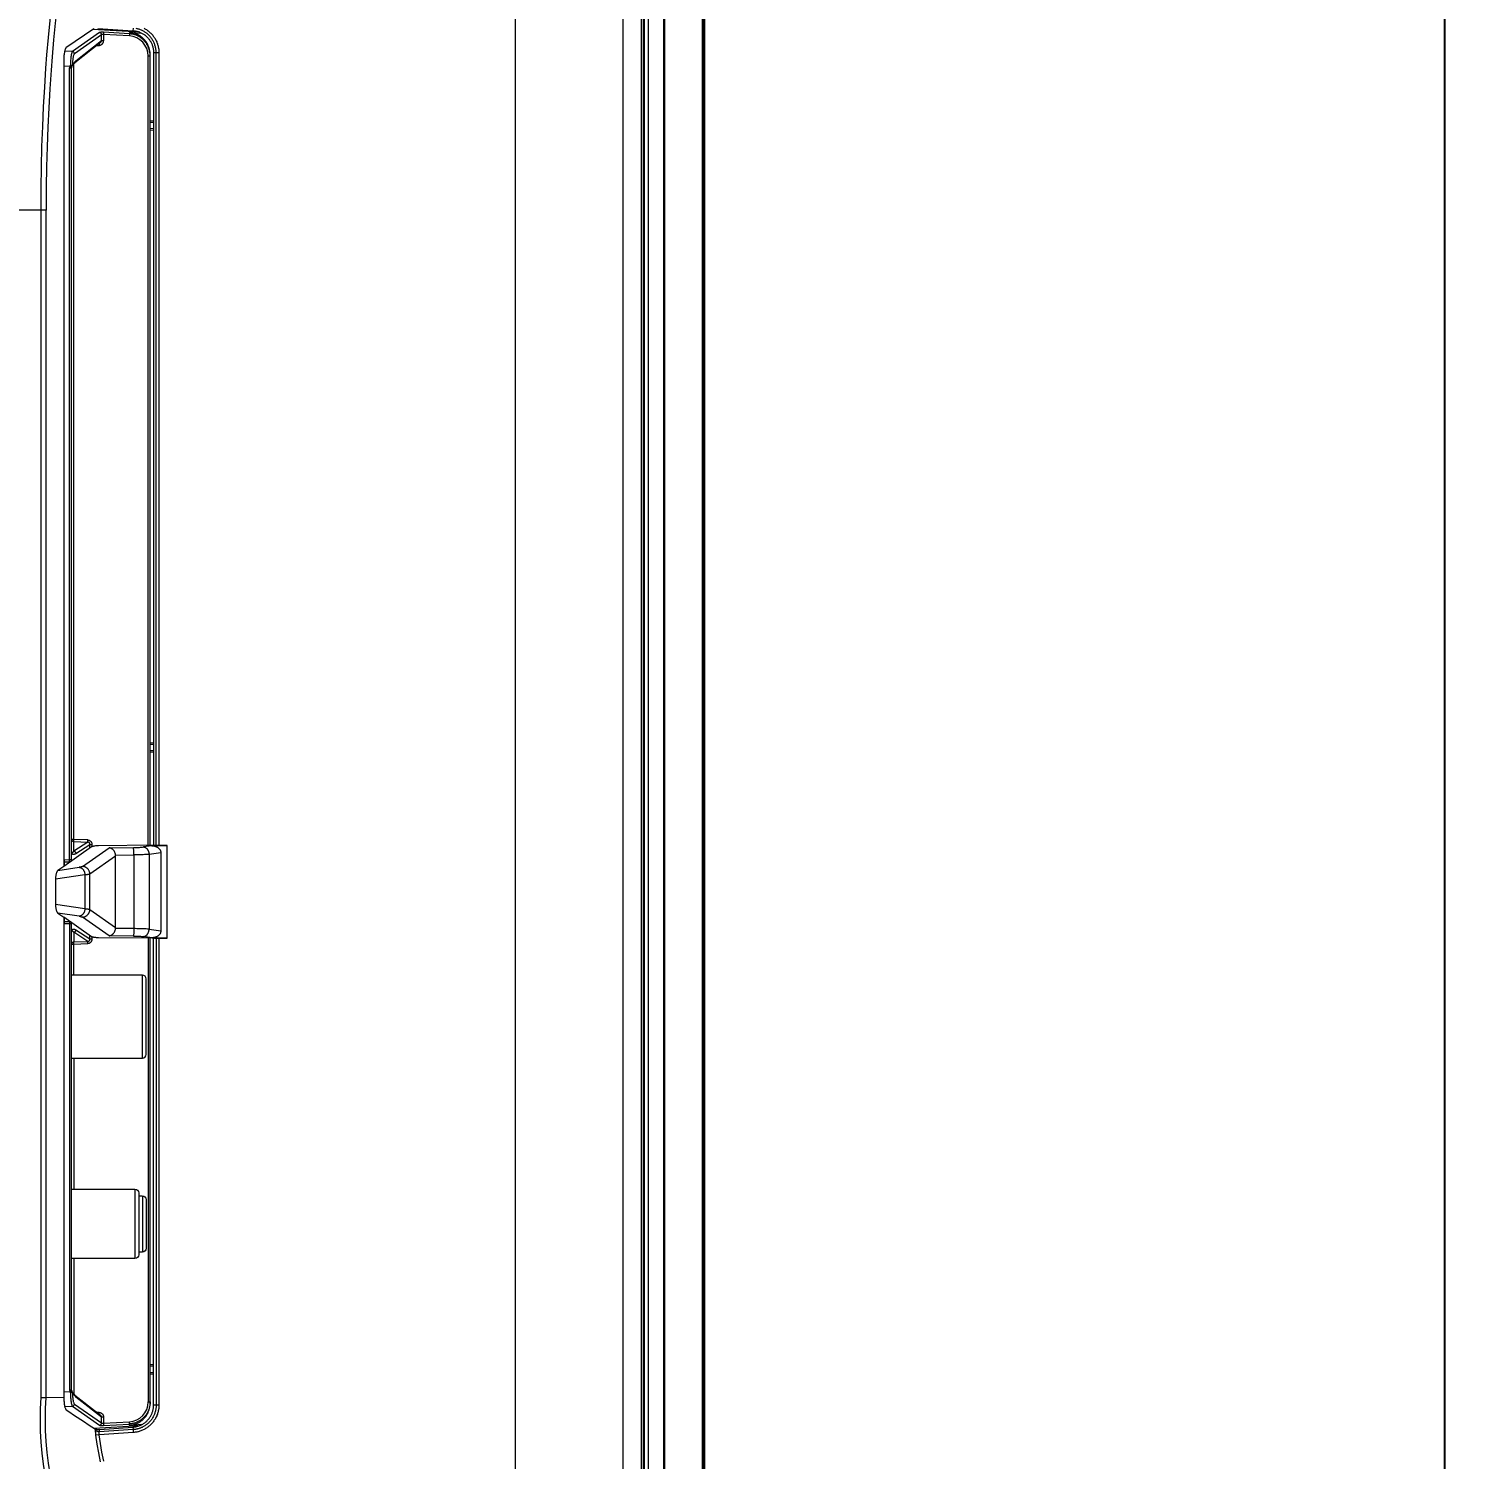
# Model space of a CAD drawing. Header units: millimetres. Extents: x -71336 to -35435, y -26189 to 22712.
# Drawn here: x -68406.3 to -68213.2, y -17446.5 to -17253.3 of the extents above; entities that cross this region are included whole.
import ezdxf
from ezdxf import colors
from ezdxf.entities.mleader import LeaderData, LeaderLine
from ezdxf.math import Vec2, Vec3

# ---------------------------------------------------------------- set-up
doc = ezdxf.new("R2010")
doc.units = ezdxf.units.MM
doc.linetypes.add('AM_ISO02W050x2', pattern=[3.75, 3, -0.75])
doc.layers.add('SC - Equipment', color=7, linetype='Continuous', lineweight=13)
doc.layers.add('SC - Layout', color=252, linetype='Continuous')
doc.layers.add('SC - Text', color=7, linetype='Continuous')
doc.layers.add('SC - Xlines', color=252, linetype='Continuous', plot=False)
doc.styles.get("Standard").update_dxf_attribs({"font": 'arial.ttf', "height": 35})

# ---------------------------------------------------------------- blocks, each defined once
blk = doc.blocks.new('SONY FW-49XE8001 - BACK')
at = {"layer": 'SC - Equipment', "color": 251, "true_color": 0x636466, "transparency": 33554495}
for points in [[(546.41, 7.29, 0.339074), (546.69, 7.06, 0.414307), (547.69, 8.06), (547.69, 639.46, 0.414035), (547.4, 639.76), (547.09, 639.76, 0.414129), (547.4, 640.06, 0.414235), (546.39, 641.06), (-546.7, 641.06, 0.414203), (-547.71, 640.06, 0.394513), (-547.43, 639.76)], [(479.11, 98.19, -0.277173), (458.8, 137.87), (458.8, 298.25), (-459.11, 298.25)], [(465.22, 322.74), (461.48, 320.14), (461.46, 320.13), (461.45, 320.11), (461.43, 320.08), (461.41, 320.06), (461.4, 320.03), (461.38, 319.99), (461.37, 319.94), (461.36, 319.93), (461.34, 319.84), (461.31, 319.75), (461.29, 319.65), (461.27, 319.54), (461.26, 319.5), (461.25, 319.38), (461.23, 319.25), (461.21, 319.1), (461.2, 318.95), (461.2, 318.89), (461.19, 318.71), (461.18, 318.52), (461.18, 318.33), (461.17, 318.18), (461.17, 209.61), (460.38, 209.06), (460.36, 209.04), (460.33, 209.01), (460.31, 208.99), (460.29, 208.96), (460.27, 208.92), (460.25, 208.88), (460.23, 208.84), (460.21, 208.78), (460.19, 208.74), (460.16, 208.66), (460.14, 208.57), (460.12, 208.48), (460.1, 208.39), (460.09, 208.3), (460.08, 208.21), (460.07, 208.11), (460.07, 208.02), (460.06, 207.91), (460.06, 207.91), (460.06, 204.44), (460.06, 204.43), (460.07, 204.33), (460.07, 204.23), (460.08, 204.14), (460.09, 204.05), (460.1, 203.95), (460.12, 203.87), (460.14, 203.78), (460.16, 203.69), (460.19, 203.61), (460.21, 203.56), (460.23, 203.51), (460.25, 203.46), (460.27, 203.42), (460.29, 203.39), (460.31, 203.36), (460.33, 203.33), (460.36, 203.31), (460.38, 203.29), (461.17, 202.74), (461.17, 138.17, 0.007158), (461.18, 137.9), (461.18, 137.76), (461.19, 137.59), (461.2, 137.43), (461.22, 137.27), (461.22, 137.25), (461.23, 137.11), (461.25, 136.98), (461.27, 136.86), (461.29, 136.75), (461.3, 136.72), (461.32, 136.63), (461.34, 136.54), (461.37, 136.46), (461.4, 136.39), (461.41, 136.36), (461.42, 136.32), (461.44, 136.29), (461.46, 136.26), (461.47, 136.24), (461.49, 136.22), (461.51, 136.21, 0.00769), (465.46, 133.61), (465.47, 133.61), (465.48, 133.61), (465.48, 133.6), (465.49, 133.6), (465.5, 133.6), (465.51, 133.59), (465.52, 133.59), (465.53, 133.59), (465.55, 133.59), (465.56, 133.59), (465.57, 133.58, 0.017476), (465.65, 133.58), (465.65, 133.57), (465.69, 133.57), (465.72, 133.57), (465.75, 133.57), (465.79, 133.57), (465.82, 133.57), (465.86, 133.57), (465.9, 133.57), (465.93, 133.57), (465.97, 133.57), (466, 133.57), (470.53, 133.87), (470.63, 133.88), (470.72, 133.89), (470.82, 133.91), (470.92, 133.92), (471.02, 133.95), (471.04, 133.95), (471.14, 133.98), (471.23, 134.01), (471.33, 134.04), (471.42, 134.07), (471.52, 134.11), (471.61, 134.15), (471.69, 134.19), (471.78, 134.24), (471.87, 134.29), (471.95, 134.34), (472.03, 134.4), (472.12, 134.46), (472.13, 134.47), (472.21, 134.53), (472.29, 134.6), (472.36, 134.67), (472.43, 134.73), (472.5, 134.81), (472.57, 134.88), (472.63, 134.96), (472.7, 135.03), (472.75, 135.11), (472.81, 135.2), (472.87, 135.28), (472.88, 135.3), (472.93, 135.39), (472.98, 135.48), (473.02, 135.57), (473.06, 135.66), (473.1, 135.75), (473.13, 135.84), (473.17, 135.94), (473.19, 136.04), (473.22, 136.13), (473.24, 136.23), (473.26, 136.33), (473.28, 136.43), (473.28, 136.46), (473.29, 136.56), (473.3, 136.66), (473.31, 136.76), (473.31, 136.86), (473.31, 199.89)], [(474.02, 319.49, 0.000001), (473.66, 319.49), (473.65, 319.6), (473.65, 319.71), (473.64, 319.82), (473.63, 319.93), (473.61, 320.04), (473.6, 320.07), (473.58, 320.18), (473.56, 320.29), (473.53, 320.4), (473.5, 320.51), (473.46, 320.61), (473.43, 320.71), (473.38, 320.81), (473.34, 320.91), (473.29, 321.01), (473.24, 321.11), (473.18, 321.21), (473.16, 321.24), (473.1, 321.34), (473.04, 321.43), (472.97, 321.52), (472.91, 321.6), (472.84, 321.69), (472.76, 321.77), (472.69, 321.85), (472.61, 321.92), (472.53, 322), (472.44, 322.07), (472.36, 322.14), (472.32, 322.17), (472.23, 322.23), (472.14, 322.29), (472.05, 322.35), (471.95, 322.41), (471.85, 322.46), (471.76, 322.51), (471.66, 322.55), (471.56, 322.59), (471.45, 322.63), (471.35, 322.67), (471.24, 322.7), (471.14, 322.73), (471.09, 322.74), (470.98, 322.76)], [(466.15, 320.86, 0.215217), (466.29, 321.11), (466.29, 321.92), (462.61, 319.36), (462.59, 319.35), (462.58, 319.33), (462.56, 319.31), (462.55, 319.28), (462.54, 319.25), (462.52, 319.21), (462.52, 319.2), (462.49, 319.12), (462.47, 319.04), (462.45, 318.95), (462.43, 318.86), (462.43, 318.86), (462.41, 318.75), (462.4, 318.63), (462.39, 318.5), (462.37, 318.38), (462.37, 318.29), (462.36, 318.13), (462.35, 317.97), (462.35, 317.81), (462.36, 317.83), (462.37, 317.86), (462.39, 317.89), (462.4, 317.91), (462.42, 317.94), (462.43, 317.96), (462.45, 317.98), (462.46, 318), (462.47, 318.03), (462.49, 318.05), (462.49, 318.05, -0.020937), (462.58, 318.17, -0.038278), (462.74, 318.33)], [(465.64, 320.45), (465.98, 320.49), (466.02, 320.49), (466.07, 320.5), (466.11, 320.52), (466.16, 320.53), (466.16, 320.53), (466.2, 320.55), (466.24, 320.58), (466.28, 320.6), (466.32, 320.63), (466.35, 320.66), (466.39, 320.69), (466.42, 320.72), (466.44, 320.76), (466.47, 320.8), (466.49, 320.84), (466.5, 320.85), (466.51, 320.89), (466.53, 320.94), (466.54, 320.98), (466.55, 321.03), (466.55, 321.07), (466.56, 321.11), (466.29, 321.11), (462.79, 318.37, -0.223752), (462.68, 318.13)], [(466.55, 322.25, -0.042081), (466.56, 321.95), (466.54, 321.95), (466.52, 321.95), (466.49, 321.95), (466.46, 321.95), (466.43, 321.95), (466.41, 321.95), (466.38, 321.95), (466.37, 321.95), (466.34, 321.95), (466.32, 321.94), (466.31, 321.94), (466.29, 321.93), (466.29, 321.92, 0.379543), (466.01, 322.21)], [(472.57, 212.45), (472.57, 319.07), (472.84, 319.07), (472.84, 319.17), (472.84, 319.27), (472.83, 319.37), (472.82, 319.47), (472.81, 319.49), (472.8, 319.59), (472.78, 319.69), (472.76, 319.79), (472.73, 319.89), (472.7, 319.98), (472.67, 320.08), (472.64, 320.17), (472.6, 320.27), (472.56, 320.36), (472.51, 320.45), (472.47, 320.53), (472.42, 320.62), (472.4, 320.65), (472.35, 320.73), (472.29, 320.81), (472.23, 320.89), (472.17, 320.97), (472.1, 321.05), (472.04, 321.12), (471.97, 321.19), (471.9, 321.26), (471.82, 321.33), (471.75, 321.39), (471.72, 321.42), (471.64, 321.48), (471.56, 321.53), (471.48, 321.59), (471.39, 321.64), (471.3, 321.69), (471.22, 321.74), (471.13, 321.78), (471.04, 321.82), (470.95, 321.86), (470.85, 321.89), (470.76, 321.93), (470.66, 321.95), (470.56, 321.98), (470.53, 321.99), (470.44, 322.01), (470.34, 322.02), (470.24, 322.04), (470.14, 322.05), (470.04, 322.05, -0.042035), (470.05, 321.76), (466.56, 321.95), (466.56, 321.11)], [(462.61, 319.36, 0.379593), (462.34, 319.66), (462.32, 319.64), (462.3, 319.62), (462.29, 319.59), (462.28, 319.57), (462.26, 319.53), (462.25, 319.49), (462.25, 319.46), (462.22, 319.34), (462.19, 319.22), (462.17, 319.1), (462.17, 319.06), (462.15, 318.94), (462.13, 318.8), (462.12, 318.65), (462.11, 318.49), (462.1, 318.39), (462.09, 318.2), (462.09, 318.01), (462.08, 317.83, 0.044475), (462.02, 317.7, 0.098082), (461.97, 317.46)], [(467.33, 200.23), (467.38, 200.24), (467.43, 200.25), (467.48, 200.26), (467.53, 200.28), (467.58, 200.31), (467.63, 200.33), (467.67, 200.36), (467.72, 200.39), (467.77, 200.43), (467.81, 200.47), (467.86, 200.51), (467.86, 200.52), (467.9, 200.56), (467.94, 200.61), (467.98, 200.66), (468.01, 200.71), (468.04, 200.77), (468.07, 200.82), (468.09, 200.88), (468.12, 200.94), (468.14, 201), (468.15, 201.07), (468.16, 201.13), (468.17, 201.15), (468.18, 201.22, 0.025603), (468.18, 201.32), (468.18, 211.03, 0.025623), (468.18, 211.13), (468.17, 211.19), (468.16, 211.22), (468.15, 211.28), (468.14, 211.34), (468.12, 211.4), (468.09, 211.46), (468.07, 211.52), (468.04, 211.58), (468.01, 211.63), (467.98, 211.69), (467.94, 211.74), (467.9, 211.78), (467.86, 211.83), (467.86, 211.84), (467.81, 211.88), (467.77, 211.92), (467.72, 211.95), (467.67, 211.99), (467.63, 212.02), (467.58, 212.04), (467.53, 212.06), (467.48, 212.08), (467.43, 212.1), (467.38, 212.11), (467.33, 212.12)], [(475.16, 212.38), (473.07, 212.38, -0.072503), (473.56, 212.31), (473.61, 212.29), (473.68, 212.26), (473.74, 212.24), (473.79, 212.21), (473.85, 212.18), (473.9, 212.14), (473.95, 212.11), (473.99, 212.07), (474.03, 212.04), (474.07, 212), (474.1, 211.95), (474.12, 211.93), (474.15, 211.89), (474.18, 211.84), (474.21, 211.79), (474.23, 211.74), (474.25, 211.7), (474.26, 211.65), (474.27, 211.6), (474.28, 211.55), (474.29, 211.5), (474.29, 211.45), (474.29, 200.89), (474.29, 200.85), (474.28, 200.8), (474.27, 200.75), (474.26, 200.7), (474.25, 200.65), (474.23, 200.6), (474.21, 200.55), (474.18, 200.51), (474.15, 200.46), (474.12, 200.41), (474.1, 200.39), (474.07, 200.35), (474.03, 200.31), (473.99, 200.27), (473.95, 200.24), (473.9, 200.2), (473.85, 200.17), (473.79, 200.14), (473.74, 200.11), (473.68, 200.08), (473.61, 200.06), (473.53, 200.03, -0.072581), (473.07, 199.97), (475.16, 199.97)], [(461.31, 210.21), (461.95, 210.22, 0.411429), (462.24, 210.52)], [(462.24, 201.83, 0.411297), (461.95, 202.13), (461.31, 202.13)], [(472.57, 199.89), (472.57, 137.28), (472.84, 137.28), (472.84, 137.18), (472.84, 137.08), (472.83, 136.98), (472.82, 136.88), (472.81, 136.86), (472.8, 136.75), (472.78, 136.66), (472.76, 136.56), (472.73, 136.46), (472.7, 136.36), (472.67, 136.27), (472.64, 136.17), (472.6, 136.08), (472.56, 135.99), (472.51, 135.9), (472.47, 135.81), (472.42, 135.73), (472.4, 135.7), (472.35, 135.62), (472.29, 135.53), (472.23, 135.45), (472.17, 135.37), (472.1, 135.3), (472.04, 135.22), (471.97, 135.15), (471.9, 135.08), (471.82, 135.02), (471.75, 134.95), (471.72, 134.93), (471.64, 134.87), (471.56, 134.81), (471.48, 134.76), (471.39, 134.7), (471.3, 134.66), (471.22, 134.61), (471.13, 134.57), (471.04, 134.53), (470.95, 134.49), (470.85, 134.45), (470.76, 134.42), (470.66, 134.39), (470.56, 134.37), (470.53, 134.36), (470.44, 134.34), (470.34, 134.32), (470.24, 134.31), (470.14, 134.3), (470.04, 134.29, 0.042035), (470.05, 134.59)], [(462.24, 183.72), (471.8, 183.72, 0.414117), (472.3, 184.22), (472.3, 194.42, 0.414168), (471.8, 194.92), (462.24, 194.92)], [(462.24, 166), (470.79, 166, -0.413817), (471.3, 165.5), (471.3, 157.15, -0.413911), (470.8, 156.65), (462.24, 156.65)], [(471.3, 165.12), (471.79, 165.12, -0.413918), (472.3, 164.62), (472.3, 158.02, -0.413892), (471.8, 157.52), (471.3, 157.52)], [(458.07, 137.87, 0.276514), (478.69, 97.58), (479.14, 97.28), (479.59, 96.99), (480.04, 96.69), (480.51, 96.4), (480.98, 96.11), (481.46, 95.82), (481.53, 95.77), (482.01, 95.49), (482.5, 95.2), (482.98, 94.92), (483.47, 94.65)], [(461.97, 138.89, 0.097438), (462.02, 138.65, 0.044663), (462.08, 138.52), (462.08, 138.41), (462.09, 138.23), (462.1, 138.04), (462.11, 137.85), (462.12, 137.7), (462.13, 137.55), (462.15, 137.41), (462.17, 137.29), (462.17, 137.24), (462.19, 137.13), (462.22, 137.01), (462.25, 136.89), (462.25, 136.86), (462.26, 136.82), (462.28, 136.78), (462.29, 136.75), (462.3, 136.73), (462.32, 136.71), (462.34, 136.69, 0.379898), (462.61, 136.99)], [(462.73, 138.02, -0.032462), (462.61, 138.15, -0.026191), (462.5, 138.29), (462.48, 138.31), (462.46, 138.34), (462.45, 138.36), (462.43, 138.38), (462.42, 138.41), (462.4, 138.43), (462.39, 138.46), (462.39, 138.47), (462.37, 138.49), (462.36, 138.52), (462.35, 138.54), (462.35, 138.45), (462.36, 138.29), (462.36, 138.13), (462.37, 137.97), (462.39, 137.85), (462.4, 137.72), (462.41, 137.6), (462.43, 137.49), (462.43, 137.49), (462.45, 137.4), (462.47, 137.31), (462.49, 137.23), (462.52, 137.15), (462.52, 137.14), (462.54, 137.1), (462.55, 137.07), (462.56, 137.04), (462.58, 137.02), (462.59, 137), (462.61, 136.99), (466.29, 134.43), (466.29, 135.24, 0.211129), (466.15, 135.49)], [(462.68, 138.21, -0.223415), (462.79, 137.98), (466.29, 135.24), (466.56, 135.24), (466.56, 134.4), (470.05, 134.59, 0.399412), (472.57, 137.28)], [(473.66, 136.86), (473.65, 136.75), (473.65, 136.64), (473.64, 136.53), (473.63, 136.42), (473.62, 136.38), (473.6, 136.27), (473.58, 136.16), (473.56, 136.06), (473.53, 135.95), (473.5, 135.84), (473.46, 135.74), (473.43, 135.63), (473.38, 135.53), (473.34, 135.43), (473.29, 135.33), (473.24, 135.24), (473.18, 135.14), (473.16, 135.1), (473.1, 135.01), (473.04, 134.92), (472.97, 134.83), (472.91, 134.74), (472.84, 134.66), (472.76, 134.58), (472.69, 134.5), (472.61, 134.42), (472.53, 134.35), (472.44, 134.28), (472.36, 134.21), (472.32, 134.18), (472.23, 134.12), (472.14, 134.05), (472.05, 134), (471.95, 133.94), (471.85, 133.89), (471.76, 133.84), (471.66, 133.8), (471.56, 133.75), (471.45, 133.71), (471.35, 133.68), (471.24, 133.65), (471.14, 133.62), (471.09, 133.61), (470.98, 133.58), (470.88, 133.56), (470.77, 133.55), (470.66, 133.54), (470.55, 133.53, 0.001394), (470.57, 133.15)], [(470.53, 133.87), (470.55, 133.53), (465.97, 133.23), (465.95, 133.23), (465.91, 133.23), (465.86, 133.23), (465.82, 133.24), (465.81, 133.25), (465.76, 133.26), (465.72, 133.28), (465.68, 133.29), (465.64, 133.32), (465.61, 133.34), (465.57, 133.36), (465.55, 133.39), (465.52, 133.42), (465.5, 133.45), (465.48, 133.47, -0.064801), (465.45, 133.55), (465.45, 133.47), (465.44, 133.4), (465.44, 133.32), (465.44, 133.24), (465.45, 133.17), (465.45, 133.09), (465.46, 133.02), (465.46, 133), (465.46, 132.92), (465.47, 132.85), (465.48, 132.79)], [(466.57, 129.27), (466.33, 130.47), (466.13, 131.66), (465.97, 132.85), (465.96, 132.88), (465.96, 132.92), (465.95, 132.95), (465.95, 132.96), (465.95, 133), (465.95, 133.04), (465.95, 133.08), (465.95, 133.11), (465.95, 133.15), (465.96, 133.19), (465.97, 133.23, -0.00186), (466, 133.57)], [(466.01, 134.13, 0.379901), (466.29, 134.43), (466.29, 134.42), (466.31, 134.41), (466.32, 134.41), (466.34, 134.4), (466.37, 134.4), (466.38, 134.4), (466.39, 134.4), (466.42, 134.39), (466.45, 134.39), (466.47, 134.39), (466.5, 134.39), (466.53, 134.4), (466.56, 134.4, -0.042102), (466.55, 134.1)]]:
    blk.add_lwpolyline(points, format="xyb", dxfattribs=at)
for points in [[(547.4, 639.76), (547.41, 639.76), (547.42, 639.76), (547.42, 639.75), (547.43, 639.74), (547.44, 639.72), (547.45, 639.7), (547.45, 639.68), (547.46, 639.64), (547.47, 639.61), (547.47, 639.58), (547.47, 639.55), (547.48, 639.52), (547.48, 639.49), (547.48, 639.46), (547.48, 8.06), (547.69, 8.06)], [(542.34, 635.06), (542.34, 8.26), (542.34, 8.23), (542.33, 8.2), (542.33, 8.17), (542.33, 8.14), (542.32, 8.11), (542.32, 8.08), (542.31, 8.05), (542.31, 8.03), (542.3, 8.01), (542.29, 7.99), (542.28, 7.98), (542.27, 7.97), (542.26, 7.97), (542.25, 7.96), (542.25, 635.06)], [(474.02, 136.86), (474.02, 136.74), (474.02, 136.62), (474.01, 136.49), (474, 136.37), (473.98, 136.25), (473.97, 136.2), (473.95, 136.08), (473.92, 135.96), (473.89, 135.84), (473.85, 135.73), (473.82, 135.61), (473.77, 135.5), (473.73, 135.38), (473.68, 135.27), (473.63, 135.16), (473.57, 135.05), (473.51, 134.95), (473.48, 134.9), (473.41, 134.8), (473.34, 134.7), (473.27, 134.6), (473.2, 134.5), (473.12, 134.41), (473.04, 134.32), (472.95, 134.23), (472.87, 134.15), (472.78, 134.06), (472.68, 133.98), (472.59, 133.91), (472.54, 133.87), (472.44, 133.8), (472.34, 133.73), (472.24, 133.67), (472.13, 133.61), (472.03, 133.55), (471.92, 133.5), (471.81, 133.45), (471.7, 133.4), (471.58, 133.36), (471.47, 133.32), (471.35, 133.28), (471.23, 133.25), (471.17, 133.24), (471.06, 133.21), (470.93, 133.19), (470.81, 133.17), (470.69, 133.16), (470.57, 133.15), (465.97, 132.85), (465.48, 132.79), (465.65, 131.59), (465.85, 130.38), (466.08, 129.17)], [(522.2, 78.77), (522.2, 357.62)], [(540.11, 353.2), (540.11, 10.79)], [(539.57, 353.2), (539.57, 10.79), (540.11, 10.79), (540.16, 10.79)], [(-464.84, 355.87), (464.53, 355.87), (460.61, 333.61), (460.32, 331.86), (460.04, 330.03), (459.78, 328.1), (459.53, 326.06), (459.29, 323.86), (459.07, 321.57), (458.86, 319.19), (458.73, 317.42), (458.56, 314.84), (458.41, 312.21), (458.29, 309.54), (458.19, 306.83), (458.12, 304.06), (458.08, 301.25), (458.07, 298.38), (458.07, 298.25), (458.07, 137.87), (458.8, 137.87), (461.18, 137.9)], [(540.16, 10.79), (540.16, 353.25)], [(461.35, 333.08), (461.06, 331.37), (460.79, 329.58), (460.53, 327.69), (460.28, 325.69), (460.27, 325.64), (460.03, 323.49), (459.81, 321.25), (459.61, 318.93), (459.47, 317.14), (459.3, 314.61), (459.15, 312.04), (459.03, 309.43), (458.93, 306.78), (458.86, 304.08), (458.82, 301.33), (458.8, 298.53), (458.8, 298.25)], [(465.22, 322.74), (465.24, 322.75), (465.25, 322.76)], [(465.8, 322.79), (470.53, 322.47), (470.63, 322.47), (470.72, 322.46), (470.82, 322.44), (470.92, 322.42), (471.02, 322.4), (471.04, 322.4), (471.14, 322.37), (471.24, 322.34), (471.33, 322.31), (471.43, 322.27), (471.52, 322.24), (471.61, 322.2), (471.7, 322.15), (471.78, 322.11), (471.87, 322.06), (471.95, 322), (472.04, 321.95), (472.12, 321.89), (472.14, 321.87), (472.21, 321.81), (472.29, 321.75), (472.36, 321.68), (472.44, 321.61), (472.5, 321.54), (472.57, 321.47), (472.64, 321.39), (472.7, 321.31), (472.76, 321.23), (472.81, 321.15), (472.87, 321.06), (472.88, 321.04), (472.93, 320.96), (472.98, 320.87), (473.02, 320.78), (473.06, 320.69), (473.1, 320.59), (473.13, 320.5), (473.17, 320.41), (473.19, 320.31), (473.22, 320.21), (473.24, 320.11), (473.26, 320.01), (473.27, 319.99), (473.28, 319.89), (473.29, 319.79), (473.3, 319.69), (473.31, 319.59), (473.31, 319.49), (473.31, 212.46)], [(470.55, 322.82), (470.53, 322.47)], [(472.03, 322.8), (472.13, 322.74), (472.24, 322.68), (472.34, 322.61), (472.44, 322.55), (472.54, 322.47), (472.59, 322.44), (472.68, 322.36), (472.78, 322.28), (472.87, 322.2), (472.95, 322.12), (473.04, 322.03), (473.12, 321.94), (473.2, 321.85), (473.27, 321.75), (473.34, 321.65), (473.41, 321.55), (473.48, 321.45), (473.51, 321.4), (473.57, 321.29), (473.63, 321.19), (473.68, 321.08), (473.73, 320.96), (473.77, 320.85), (473.82, 320.74), (473.85, 320.62), (473.89, 320.5), (473.92, 320.38), (473.95, 320.26), (473.97, 320.14), (473.98, 320.1), (474, 319.97), (474.01, 319.85), (474.02, 319.73), (474.02, 319.61), (474.02, 319.49), (474.02, 212.43)], [(470.04, 322.23), (470.04, 322.05), (466.55, 322.25), (466.52, 322.25), (466.47, 322.25), (466.41, 322.25), (466.36, 322.25), (466.3, 322.25), (466.25, 322.25), (466.2, 322.25), (466.18, 322.25), (466.13, 322.24), (466.07, 322.23), (466.06, 322.23), (466.04, 322.23), (466.02, 322.22), (466.01, 322.21), (462.34, 319.66), (461.31, 319.71)], [(466.15, 320.86), (462.68, 318.13)], [(471.46, 322.25), (465.06, 322.63)], [(472.84, 212.46), (472.84, 319.23), (472.84, 319.33), (472.84, 319.43), (472.83, 319.53), (472.82, 319.64), (472.82, 319.66), (472.8, 319.76), (472.78, 319.86), (472.76, 319.96), (472.73, 320.05), (472.7, 320.15), (472.67, 320.25), (472.64, 320.34), (472.6, 320.43), (472.56, 320.52), (472.51, 320.61), (472.47, 320.7), (472.42, 320.79), (472.4, 320.81), (472.35, 320.9), (472.29, 320.98), (472.23, 321.06), (472.17, 321.14), (472.1, 321.22), (472.04, 321.29), (471.97, 321.36), (471.9, 321.43), (471.82, 321.5), (471.75, 321.57), (471.72, 321.59), (471.64, 321.65), (471.56, 321.71), (471.48, 321.76), (471.39, 321.82), (471.31, 321.87), (471.22, 321.91), (471.13, 321.96), (471.04, 322), (470.95, 322.03), (470.85, 322.07), (470.76, 322.1), (470.66, 322.13), (470.57, 322.15), (470.53, 322.16), (470.43, 322.18), (470.34, 322.2), (470.24, 322.22), (470.14, 322.23), (470.04, 322.23), (471.72, 322.13)], [(465.96, 320.71), (465.96, 320.71), (465.96, 320.69), (465.97, 320.66), (465.97, 320.64), (465.97, 320.62), (465.97, 320.6), (465.97, 320.58), (465.97, 320.55), (465.97, 320.53), (465.98, 320.51), (465.98, 320.49)], [(473.66, 212.45), (473.66, 319.49), (473.31, 319.49)], [(461.17, 317.74), (462.02, 317.7), (462.02, 317.7), (462.05, 317.69), (462.07, 317.68), (462.09, 317.67), (462.11, 317.66), (462.13, 317.65), (462.16, 317.64), (462.18, 317.63), (462.2, 317.62), (462.23, 317.61), (462.25, 317.59), (462.25, 317.59), (462.25, 317.59), (462.25, 317.59), (462.25, 317.59), (462.25, 317.59), (462.26, 317.59), (462.26, 317.59), (462.26, 317.59), (462.26, 317.59), (462.26, 317.59), (462.26, 317.59), (462.26, 317.59), (462.26, 317.59), (462.26, 317.59), (462.26, 317.59), (462.27, 317.59), (462.27, 317.58), (462.27, 317.58), (462.27, 317.58), (462.27, 317.58), (462.27, 317.58), (462.27, 317.58)], [(461.95, 210.22), (461.95, 210.22), (461.95, 210.22), (461.96, 210.23), (461.96, 210.24), (461.96, 210.24), (461.96, 210.28), (461.97, 210.3), (461.97, 210.31), (461.97, 210.34), (461.97, 210.37), (461.97, 210.4), (461.97, 210.41), (461.97, 210.44), (461.97, 210.47), (461.97, 210.5), (461.97, 210.52), (461.97, 317.46), (462.24, 317.46)], [(462.24, 317.46), (462.25, 317.52), (462.27, 317.58), (462.29, 317.63), (462.31, 317.65)], [(462.24, 210.35), (462.24, 317.46)], [(462.31, 317.65), (462.32, 317.67), (462.42, 317.84), (462.55, 318.02), (462.68, 318.13)], [(464.72, 212.08), (464.72, 212.58), (464.72, 212.61), (464.72, 212.64), (464.71, 212.67), (464.7, 212.69), (464.69, 212.72), (464.67, 212.75), (464.65, 212.77), (464.63, 212.79), (464.61, 212.81), (464.59, 212.83), (464.56, 212.84), (464.53, 212.85), (464.5, 212.86), (464.46, 212.87), (464.46, 212.87), (464.43, 212.87), (464.42, 212.88), (464.42, 212.89), (464.42, 212.9), (464.42, 212.93), (464.42, 212.96), (464.42, 212.97), (464.41, 213), (464.41, 213.03), (464.41, 213.06), (464.42, 213.09), (464.42, 213.12), (464.42, 213.15), (464.42, 213.17), (462.52, 213.25), (462.52, 317.97)], [(472.84, 310.13), (473.31, 310.11)], [(473.31, 309.24), (472.84, 309.21)], [(472.86, 310.33), (473.31, 310.31)], [(473.31, 309.04), (472.86, 309.01)], [(472.84, 226.13), (473.31, 226.11)], [(472.86, 226.33), (473.31, 226.31)], [(473.31, 225.24), (472.84, 225.21)], [(473.31, 225.04), (472.86, 225.01)], [(462.24, 211.56), (462.25, 211.55), (462.25, 211.54), (462.25, 211.53), (462.25, 211.51), (462.25, 211.5), (462.26, 211.49), (462.26, 211.48), (462.27, 211.48), (462.27, 211.47), (462.28, 211.46), (462.28, 211.46), (462.3, 211.46), (462.31, 211.46), (462.33, 211.46), (462.34, 211.47), (462.36, 211.48), (462.38, 211.49), (462.41, 211.51), (462.43, 211.54), (462.45, 211.56), (462.48, 211.58), (462.5, 211.61), (462.51, 211.63), (462.53, 211.65), (462.56, 211.65), (462.59, 211.64), (462.62, 211.63), (462.62, 211.63), (462.65, 211.61), (462.68, 211.6), (462.7, 211.58), (462.73, 211.56), (462.75, 211.53), (462.76, 211.51), (462.78, 211.48), (462.79, 211.45), (462.79, 211.45), (462.8, 211.41), (462.81, 211.38), (462.81, 211.35), (464.72, 212.58), (464.99, 212.58), (464.99, 212.26)], [(464.42, 213.17), (464.46, 213.16), (464.51, 213.16), (464.55, 213.15), (464.56, 213.15), (464.6, 213.13), (464.64, 213.12), (464.68, 213.1), (464.72, 213.07), (464.76, 213.05), (464.79, 213.02), (464.82, 212.99), (464.85, 212.96), (464.88, 212.93), (464.9, 212.89), (464.93, 212.85), (464.94, 212.81), (464.96, 212.77), (464.96, 212.75), (464.98, 212.71), (464.98, 212.67), (464.99, 212.62), (464.99, 212.58)], [(473.61, 212.46), (473.56, 212.46), (465.88, 212.4), (465.83, 212.4), (465.73, 212.39), (465.64, 212.38), (465.54, 212.37), (465.45, 212.36), (465.35, 212.35), (465.26, 212.33), (465.2, 212.32), (465.13, 212.3), (465.06, 212.28), (465.02, 212.27), (464.99, 212.26), (464.96, 212.25), (464.94, 212.23), (461.17, 209.61)], [(462.25, 211.46), (462.25, 211.45), (462.26, 211.44), (462.26, 211.42), (462.26, 211.41), (462.27, 211.4), (462.27, 211.38), (462.28, 211.37), (462.29, 211.36), (462.3, 211.34), (462.31, 211.33), (462.32, 211.32), (462.34, 211.3), (462.36, 211.29), (462.38, 211.27), (462.41, 211.26), (462.43, 211.25), (462.47, 211.25), (462.5, 211.25), (462.54, 211.25), (462.56, 211.25), (462.6, 211.25), (462.63, 211.26), (462.67, 211.28), (462.71, 211.29), (462.75, 211.32), (462.76, 211.32), (462.81, 211.35)], [(463.71, 209.6), (467.33, 212.12), (470.59, 212.14)], [(468.18, 201.32), (464.7, 203.74), (464.7, 208.6), (468.18, 211.03)], [(468.18, 211.13), (470.65, 211.15), (470.65, 201.2), (468.18, 201.22)], [(473.07, 212.38), (471.96, 212.23), (472, 212.22), (472.05, 212.21), (472.09, 212.2), (472.13, 212.18), (472.18, 212.16), (472.22, 212.14), (472.26, 212.11), (472.3, 212.08), (472.35, 212.04), (472.39, 212), (472.43, 211.96), (472.47, 211.92), (472.47, 211.91), (472.51, 211.86), (472.54, 211.81), (472.57, 211.76), (472.6, 211.71), (472.62, 211.65), (472.64, 211.59), (472.66, 211.53), (472.68, 211.47), (472.69, 211.4), (472.7, 211.34), (472.71, 211.27), (472.71, 211.23), (472.52, 211.22), (472.49, 211.22), (472.28, 211.2), (472.1, 211.19), (471.89, 211.18), (471.68, 211.17), (471.48, 211.16), (471.27, 211.16), (471.07, 211.16), (470.86, 211.15), (470.65, 211.15), (470.65, 211.21), (470.65, 211.31), (470.65, 211.41), (470.65, 211.51), (470.65, 211.52), (470.64, 211.62), (470.64, 211.71), (470.63, 211.81), (470.63, 211.84), (470.62, 211.94), (470.61, 212.04), (470.61, 212.04), (470.61, 212.08), (470.6, 212.1), (470.6, 212.12), (470.59, 212.14), (470.73, 212.15), (470.86, 212.15), (471, 212.15), (471.14, 212.16), (471.28, 212.16), (471.41, 212.17), (471.55, 212.18), (471.68, 212.19), (471.81, 212.21), (471.83, 212.21), (471.96, 212.23)], [(474.29, 211.45), (472.71, 211.23), (472.71, 201.11), (474.29, 200.89)], [(473.61, 212.46), (473.42, 212.43)], [(473.42, 199.92), (475.16, 199.92), (475.16, 212.43), (473.42, 212.43)], [(460.38, 209.06), (463.27, 209.48), (463.32, 209.47), (463.36, 209.46), (463.4, 209.45), (463.45, 209.44), (463.49, 209.42), (463.54, 209.39), (463.58, 209.36), (463.62, 209.33), (463.67, 209.3), (463.71, 209.26), (463.75, 209.22), (463.79, 209.18), (463.8, 209.16), (463.83, 209.12), (463.86, 209.07), (463.89, 209.02), (463.92, 208.96), (463.95, 208.91), (463.97, 208.85), (463.99, 208.79), (464, 208.73), (464.02, 208.66), (464.03, 208.6), (464.04, 208.53), (464.04, 208.49), (464.11, 208.49), (464.17, 208.5), (464.24, 208.51), (464.3, 208.52), (464.37, 208.53), (464.44, 208.54), (464.46, 208.54), (464.52, 208.55), (464.57, 208.56), (464.62, 208.57), (464.66, 208.59), (464.7, 208.6), (464.69, 208.66), (464.69, 208.72), (464.68, 208.77), (464.66, 208.83), (464.65, 208.89), (464.63, 208.94), (464.62, 208.96), (464.6, 209.01), (464.57, 209.07), (464.54, 209.12), (464.51, 209.17), (464.48, 209.21), (464.44, 209.26), (464.4, 209.3), (464.36, 209.34), (464.32, 209.37), (464.27, 209.41), (464.22, 209.44), (464.17, 209.47), (464.12, 209.5), (464.06, 209.52), (464.05, 209.53), (463.99, 209.55), (463.94, 209.56), (463.88, 209.58), (463.82, 209.59), (463.77, 209.59), (463.71, 209.6), (463.69, 209.58), (463.66, 209.57), (463.63, 209.55), (463.59, 209.54), (463.55, 209.53), (463.54, 209.53), (463.5, 209.52), (463.45, 209.51), (463.41, 209.5), (463.36, 209.49), (463.32, 209.49), (463.27, 209.48)], [(461.26, 210.51), (461.97, 210.52), (462.24, 210.52)], [(461.26, 209.67), (461.26, 210.51)], [(460.06, 207.91), (464.04, 208.49), (464.04, 203.86), (460.06, 204.44)], [(473.07, 199.97), (471.96, 200.12), (472, 200.13), (472.05, 200.14), (472.09, 200.15), (472.13, 200.17), (472.18, 200.19), (472.22, 200.21), (472.26, 200.24), (472.3, 200.27), (472.35, 200.3), (472.39, 200.34), (472.43, 200.38), (472.47, 200.43), (472.47, 200.44), (472.51, 200.49), (472.54, 200.53), (472.57, 200.59), (472.6, 200.64), (472.62, 200.7), (472.64, 200.76), (472.66, 200.82), (472.68, 200.88), (472.69, 200.94), (472.7, 201.01), (472.71, 201.08), (472.71, 201.11), (472.51, 201.13), (472.3, 201.15), (472.1, 201.16), (471.89, 201.17), (471.68, 201.18), (471.48, 201.18), (471.27, 201.19), (471.23, 201.19), (471.03, 201.19), (470.82, 201.2), (470.65, 201.2), (470.65, 201.14), (470.65, 201.04), (470.65, 200.94), (470.65, 200.84), (470.65, 200.83), (470.64, 200.73), (470.64, 200.63), (470.63, 200.53), (470.63, 200.51), (470.62, 200.41), (470.61, 200.31), (470.61, 200.31), (470.61, 200.27), (470.6, 200.24), (470.6, 200.22), (470.59, 200.2), (467.33, 200.23), (463.71, 202.75), (463.77, 202.75), (463.82, 202.76), (463.88, 202.77), (463.94, 202.78), (463.99, 202.8), (464.05, 202.82), (464.06, 202.83), (464.12, 202.85), (464.17, 202.88), (464.22, 202.91), (464.27, 202.94), (464.32, 202.97), (464.36, 203.01), (464.4, 203.05), (464.44, 203.09), (464.48, 203.14), (464.51, 203.18), (464.54, 203.23), (464.57, 203.28), (464.6, 203.34), (464.62, 203.39), (464.63, 203.4), (464.65, 203.46), (464.66, 203.52), (464.68, 203.57), (464.69, 203.63), (464.69, 203.69), (464.7, 203.74), (464.66, 203.76), (464.62, 203.77), (464.57, 203.78), (464.52, 203.8), (464.46, 203.81), (464.39, 203.82), (464.33, 203.83), (464.26, 203.83), (464.2, 203.84), (464.13, 203.85), (464.06, 203.86), (464.04, 203.86), (464.04, 203.82), (464.03, 203.75), (464.02, 203.69), (464, 203.62), (463.99, 203.56), (463.97, 203.5), (463.95, 203.44), (463.92, 203.38), (463.89, 203.33), (463.86, 203.28), (463.83, 203.23), (463.8, 203.18), (463.79, 203.17), (463.75, 203.13), (463.71, 203.09), (463.67, 203.05), (463.62, 203.01), (463.58, 202.98), (463.54, 202.96), (463.49, 202.93), (463.45, 202.91), (463.4, 202.9), (463.36, 202.88), (463.32, 202.87), (463.27, 202.87), (460.38, 203.29)], [(473.61, 199.89), (473.56, 199.89), (465.88, 199.95), (465.78, 199.95), (465.68, 199.96), (465.59, 199.97), (465.49, 199.98), (465.4, 200), (465.31, 200.01), (465.26, 200.02), (465.2, 200.03), (465.13, 200.05), (465.06, 200.06), (465.02, 200.07), (464.99, 200.09), (464.96, 200.1), (464.94, 200.11), (461.17, 202.74)], [(461.26, 201.83), (461.26, 202.68)], [(461.95, 202.13), (461.95, 202.13), (461.95, 202.13), (461.96, 202.12), (461.96, 202.11), (461.96, 202.1), (461.96, 202.07), (461.97, 202.04), (461.97, 202.04), (461.97, 202.01), (461.97, 201.98), (461.97, 201.95), (461.97, 201.94), (461.97, 201.91), (461.97, 201.88), (461.97, 201.85), (461.97, 201.83), (461.26, 201.83)], [(462.24, 201.83), (461.97, 201.83), (461.97, 138.89), (462.24, 138.89)], [(462.24, 138.89), (462.24, 201.99)], [(464.99, 200.09), (464.99, 199.76), (464.72, 199.76), (462.81, 201), (462.8, 201), (462.75, 201.03), (462.71, 201.05), (462.67, 201.07), (462.63, 201.08), (462.6, 201.09), (462.56, 201.1), (462.54, 201.1), (462.5, 201.1), (462.47, 201.1), (462.43, 201.09), (462.41, 201.09), (462.38, 201.07), (462.36, 201.06), (462.34, 201.05), (462.32, 201.03), (462.31, 201.02), (462.3, 201.01), (462.29, 201), (462.28, 200.98), (462.28, 200.97), (462.27, 200.95), (462.26, 200.93), (462.26, 200.91), (462.25, 200.9), (462.25, 200.88), (462.24, 200.86)], [(462.34, 200.88), (462.36, 200.87), (462.37, 200.86), (462.39, 200.85), (462.41, 200.83), (462.43, 200.82), (462.45, 200.8), (462.46, 200.78), (462.48, 200.76), (462.5, 200.74), (462.51, 200.72), (462.53, 200.7), (462.56, 200.7), (462.59, 200.71), (462.62, 200.72), (462.62, 200.72), (462.65, 200.73), (462.68, 200.75), (462.7, 200.77), (462.73, 200.79), (462.75, 200.82), (462.76, 200.84), (462.78, 200.87), (462.79, 200.9), (462.79, 200.9), (462.8, 200.93), (462.81, 200.96), (462.81, 201)], [(463.27, 202.87), (463.29, 202.87), (463.33, 202.86), (463.38, 202.85), (463.42, 202.84), (463.47, 202.83), (463.51, 202.82), (463.55, 202.81), (463.59, 202.81), (463.63, 202.79), (463.66, 202.78), (463.69, 202.77), (463.71, 202.75)], [(462.52, 194.92), (462.52, 199.1), (462.52, 199.12), (462.52, 199.15), (462.52, 199.18), (462.52, 199.21), (462.52, 199.24), (462.52, 199.27), (462.52, 199.3), (462.52, 199.3), (462.52, 199.33), (462.52, 199.36), (462.52, 199.37), (462.53, 199.39), (462.53, 199.4), (462.5, 199.39), (462.47, 199.39), (462.44, 199.38), (462.43, 199.37), (462.4, 199.36), (462.37, 199.34), (462.35, 199.32), (462.33, 199.3), (462.31, 199.28), (462.29, 199.25), (462.27, 199.23), (462.26, 199.2), (462.26, 199.19), (462.25, 199.16), (462.25, 199.13), (462.24, 199.1), (462.52, 199.1), (464.42, 199.18), (464.42, 199.21), (464.42, 199.24), (464.41, 199.27), (464.41, 199.3), (464.41, 199.33), (464.42, 199.36), (464.42, 199.38), (464.42, 199.41), (464.42, 199.44), (464.42, 199.44), (464.42, 199.45), (464.42, 199.47), (464.43, 199.48), (464.46, 199.48), (464.46, 199.48), (464.5, 199.49), (464.53, 199.49), (464.56, 199.51), (464.59, 199.52), (464.61, 199.54), (464.63, 199.56), (464.65, 199.58), (464.67, 199.6), (464.69, 199.63), (464.7, 199.66), (464.71, 199.68), (464.72, 199.71), (464.72, 199.74), (464.72, 199.76), (464.72, 200.27)], [(464.99, 199.76), (464.99, 199.72), (464.98, 199.68), (464.98, 199.64), (464.96, 199.59), (464.96, 199.58), (464.94, 199.54), (464.93, 199.5), (464.9, 199.46), (464.88, 199.42), (464.85, 199.39), (464.82, 199.36), (464.79, 199.33), (464.76, 199.3), (464.72, 199.27), (464.68, 199.25), (464.64, 199.23), (464.6, 199.21), (464.56, 199.2), (464.55, 199.2), (464.51, 199.19), (464.46, 199.18), (464.42, 199.18)], [(471.72, 134.21), (470.04, 134.11), (470.14, 134.12), (470.24, 134.13), (470.34, 134.15), (470.43, 134.16), (470.53, 134.19), (470.57, 134.19), (470.66, 134.22), (470.76, 134.25), (470.85, 134.28), (470.95, 134.31), (471.04, 134.35), (471.13, 134.39), (471.22, 134.44), (471.31, 134.48), (471.39, 134.53), (471.48, 134.58), (471.56, 134.64), (471.64, 134.7), (471.72, 134.76), (471.75, 134.78), (471.82, 134.85), (471.9, 134.91), (471.97, 134.98), (472.04, 135.06), (472.1, 135.13), (472.17, 135.21), (472.23, 135.28), (472.29, 135.37), (472.35, 135.45), (472.4, 135.53), (472.42, 135.56), (472.47, 135.65), (472.51, 135.73), (472.56, 135.82), (472.6, 135.92), (472.64, 136.01), (472.67, 136.1), (472.7, 136.2), (472.73, 136.29), (472.76, 136.39), (472.78, 136.49), (472.8, 136.59), (472.82, 136.69), (472.82, 136.71), (472.83, 136.81), (472.84, 136.91), (472.84, 137.01), (472.84, 137.11), (472.84, 199.89)], [(470.59, 200.2), (470.7, 200.2), (470.84, 200.2), (470.98, 200.2), (471, 200.2), (471.14, 200.19), (471.28, 200.18), (471.41, 200.18), (471.55, 200.17), (471.69, 200.15), (471.83, 200.14), (471.96, 200.12)], [(473.66, 199.9), (473.66, 136.86), (473.31, 136.86)], [(473.42, 199.92), (473.61, 199.89)], [(474.02, 199.92), (474.02, 136.86), (473.66, 136.86)], [(471.8, 183.72), (471.8, 194.92)], [(462.52, 183.72), (462.52, 166)], [(470.8, 166), (470.8, 156.65)], [(471.8, 165.12), (471.8, 157.52)], [(462.52, 156.65), (462.52, 138.37)], [(472.84, 142.13), (473.31, 142.11)], [(473.31, 141.24), (472.84, 141.21)], [(472.86, 142.33), (473.31, 142.31)], [(473.31, 141.04), (472.86, 141.01)], [(462.27, 138.77), (462.27, 138.77), (462.27, 138.76), (462.27, 138.76), (462.27, 138.76), (462.27, 138.76), (462.27, 138.76), (462.26, 138.76), (462.26, 138.76), (462.26, 138.76), (462.26, 138.76), (462.26, 138.76), (462.26, 138.76), (462.26, 138.76), (462.26, 138.76), (462.26, 138.76), (462.26, 138.76), (462.25, 138.76), (462.25, 138.76), (462.25, 138.75), (462.25, 138.75), (462.25, 138.75), (462.25, 138.75), (462.23, 138.74), (462.2, 138.73), (462.18, 138.72), (462.16, 138.71), (462.13, 138.7), (462.11, 138.69), (462.09, 138.68), (462.07, 138.67), (462.05, 138.66), (462.02, 138.65), (462.02, 138.65), (461.17, 138.6)], [(462.08, 138.52), (462.08, 138.52), (462.11, 138.53), (462.14, 138.54), (462.16, 138.55), (462.18, 138.55), (462.21, 138.56), (462.24, 138.58), (462.26, 138.59), (462.29, 138.6), (462.31, 138.61), (462.33, 138.63)], [(462.68, 138.22), (462.55, 138.33), (462.41, 138.51), (462.32, 138.68), (462.31, 138.7), (462.3, 138.71), (462.27, 138.77), (462.25, 138.82), (462.24, 138.89)], [(462.68, 138.21), (466.15, 135.49)], [(461.32, 136.64), (462.34, 136.69), (466.01, 134.13), (466.02, 134.13), (466.04, 134.12), (466.06, 134.11), (466.07, 134.11), (466.09, 134.11), (466.14, 134.1), (466.2, 134.1), (466.22, 134.1), (466.28, 134.1), (466.33, 134.1), (466.39, 134.1), (466.44, 134.1), (466.5, 134.1), (466.55, 134.1), (470.04, 134.29), (470.04, 134.11)], [(465.96, 135.64), (465.96, 135.64), (465.96, 135.66), (465.97, 135.68), (465.97, 135.7), (465.97, 135.73), (465.97, 135.75), (465.97, 135.77), (465.97, 135.79), (465.97, 135.82), (465.98, 135.84), (465.98, 135.86), (465.64, 135.89)], [(465.98, 135.86), (466.02, 135.85), (466.07, 135.84), (466.11, 135.83), (466.16, 135.81), (466.16, 135.81), (466.2, 135.79), (466.24, 135.77), (466.28, 135.75), (466.32, 135.72), (466.35, 135.69), (466.39, 135.66), (466.42, 135.62), (466.44, 135.59), (466.47, 135.55), (466.49, 135.51), (466.5, 135.5), (466.51, 135.45), (466.53, 135.41), (466.54, 135.37), (466.55, 135.32), (466.55, 135.28), (466.56, 135.24)], [(465.28, 133.73), (471.46, 134.09)]]:
    blk.add_lwpolyline(points, dxfattribs=at)
for points in [[(462.53, 212.95), (462.53, 212.96), (462.52, 212.97), (462.52, 212.98), (462.52, 213.01), (462.52, 213.04), (462.52, 213.05), (462.52, 213.08), (462.52, 213.11), (462.52, 213.14), (462.52, 213.17), (462.52, 213.2), (462.52, 213.23), (462.52, 213.25), (462.24, 213.25), (462.25, 213.22), (462.25, 213.19), (462.26, 213.16), (462.26, 213.15), (462.27, 213.12), (462.29, 213.09), (462.31, 213.07), (462.33, 213.04), (462.35, 213.02), (462.37, 213), (462.4, 212.99), (462.43, 212.97), (462.44, 212.97), (462.47, 212.96), (462.5, 212.95), (462.53, 212.95), (464.43, 212.87), (462.53, 211.65)], [(462.53, 199.4), (464.43, 199.48), (462.53, 200.7)]]:
    blk.add_lwpolyline(points, close=True, dxfattribs=at)
for centre, radius, start, end in [((469.89, 319.08), 2.68, 359.6447, 86.7182), ((461.57, 316.25), 1.66, 66.5046, 72.1653), ((461.87, 316.93), 0.912, 62.5831, 66.6578), ((462.11, 317.38), 0.406, 56.1079, 62.5427), ((462.18, 317.73), 0.152, 338.8492, 356.2318), ((461.66, 317.9), 0.697, 345.2882, 352.7236), ((463.51, 317.44), 1.18, 127.8607, 131.0364), ((473.16, 211.09), 1.28, 71.8384, 73.3502), ((473.55, 212.02), 0.442, 76.0759, 82.5581), ((473.42, 211.48), 0.991, 72.8175, 76.4096), ((462.31, 200.81), 0.0738, 59.4327, 107.62), ((473.02, 201.74), 1.78, 286.6912, 287.7779), ((473.54, 200.35), 0.468, 277.7408, 283.8638), ((473.41, 200.92), 1.04, 283.5895, 286.995), ((462.2, 138.62), 0.136, 2.578, 24.9252), ((461.61, 138.44), 0.749, 11.0984, 14.5182), ((461.56, 138.43), 0.8, 7.5822, 10.8552), ((463.41, 138.78), 1.01, 228.3878, 232.3033), ((467.49, 133.4), 2.04, 173.8475, 175.7057)]:
    blk.add_arc(centre, radius, start, end, dxfattribs=at)
for points in [[(465.22, 322.74), (465.22, 322.74), (465.22, 322.74), (465.22, 322.74)], [(462.32, 317.67), (462.32, 317.67), (462.32, 317.67), (462.32, 317.68)]]:
    blk.add_open_spline(points, degree=3, dxfattribs=at)
blk = doc.blocks.new('SONY FW-49XE8001 - FRONT')
at = {"layer": 'SC - Equipment'}
blk.add_lwpolyline([(546.55, 7.36, 0.414163), (546.85, 7.06, 0.414203), (547.85, 8.06), (547.85, 639.46, 0.414213), (547.55, 639.76), (546.28, 639.76, 0.228583), (544.71, 639.01), (539.42, 632.35, 0.169509), (539.35, 632.16), (539.35, 23.24, 0.120586), (539.38, 23.1)], format="xyb", dxfattribs=at)
for points in [[(547.55, 639.76), (547.55, 8.06), (547.85, 8.06)], [(539.17, 23.16), (539.17, 22.86), (546.06, 9.59), (546.59, 9.86), (539.65, 23.24), (539.65, 632.16), (539.42, 632.35)]]:
    blk.add_lwpolyline(points, dxfattribs=at)
blk.add_lwpolyline([(536.89, 629.76), (-536.89, 629.76), (-536.89, 25.76), (536.89, 25.76)], close=True, dxfattribs=at)
blk = doc.blocks.new('*U172')
at = {"layer": 'SC - Xlines', "ltscale": 5}
blk.add_lwpolyline([(0, 1540), (0, -1540)], dxfattribs=at)
blk = doc.blocks.new('*U173')
at = {"layer": 'SC - Xlines', "color": 0, "linetype": 'ByBlock', "lineweight": -2, "transparency": 16777216}
for p in [(-100, 0), (0, 0)]:
    blk.add_blockref('*U172', p, dxfattribs=at)

msp = doc.modelspace()

# ---------------------------------------------------------------- linework, layer by layer
at = {"layer": 'SC - Layout', "linetype": 'AM_ISO02W050x2', "ltscale": 5}
msp.add_lwpolyline([(-69510.749, -16834.968), (-68215.049, -16834.968), (-68215.049, -18768.854), (-69510.749, -18768.854)], close=True, dxfattribs=at)

# ---------------------------------------------------------------- block references
at = {"layer": 'SC - Equipment'}
for name, p in [('SONY FW-49XE8001 - BACK', (-68862.744, -17576.031)), ('SONY FW-49XE8001 - FRONT', (-68862.899, -17576.031))]:
    msp.add_blockref(name, p, dxfattribs=at)
at = {"layer": 'SC - Xlines', "ltscale": 5, "xscale": -1}
msp.add_blockref('*U173', (-68315.049, -17228.854), dxfattribs=at)

# ---------------------------------------------------------------- leaders
at = {"layer": 'SC - Text'}
ml = msp.add_multileader_mtext('Standard', dxfattribs=at)
ml.set_content('49" Display & Wall-Mount Bracket\\PSony FW-49XE8001 & Chief MSM1U', color=256)
ml.set_leader_properties()
ml.build(insert=Vec2(0, 0))
ml.multileader.update_dxf_attribs({"has_dogleg": 0, "text_left_attachment_type": 2, "text_right_attachment_type": 2, "dogleg_length": 0.36, "arrow_head_size": 50})
ctx = ml.context
ctx.base_point, ctx.char_height, ctx.arrow_head_size, ctx.landing_gap_size, ctx.plane_origin = Vec3(-66411.354, -17228.854), 50, 50, 10, Vec3(-68275.902, -17228.764)
ctx.left_attachment, ctx.right_attachment = 2, 2
notes = []
notes.append((ctx, [(0, (1, 1, 0), (-66411.714, -17228.854), (1, 0), 0.36, [(0, [(-68275.902, -17228.764)], 0, [])])]))
ctx.mtext.insert, ctx.mtext.flow_direction = Vec3(-66401.354, -17153.985), 5
for ctx, leaders in notes:
    for number, flags, end, landing, length, lines in leaders:
        leader = LeaderData()
        leader.index, (leader.has_last_leader_line, leader.has_dogleg_vector, leader.attachment_direction) = number, flags
        leader.last_leader_point, leader.dogleg_vector, leader.dogleg_length = Vec3(end), Vec3(landing), length
        for number, points, colour, breaks in lines:
            line = LeaderLine()
            line.index, line.vertices, line.color, line.breaks = number, Vec3.list(points), colors.encode_raw_color(colour), breaks
            leader.lines.append(line)
        ctx.leaders.append(leader)

doc.saveas('drawing.dxf')
